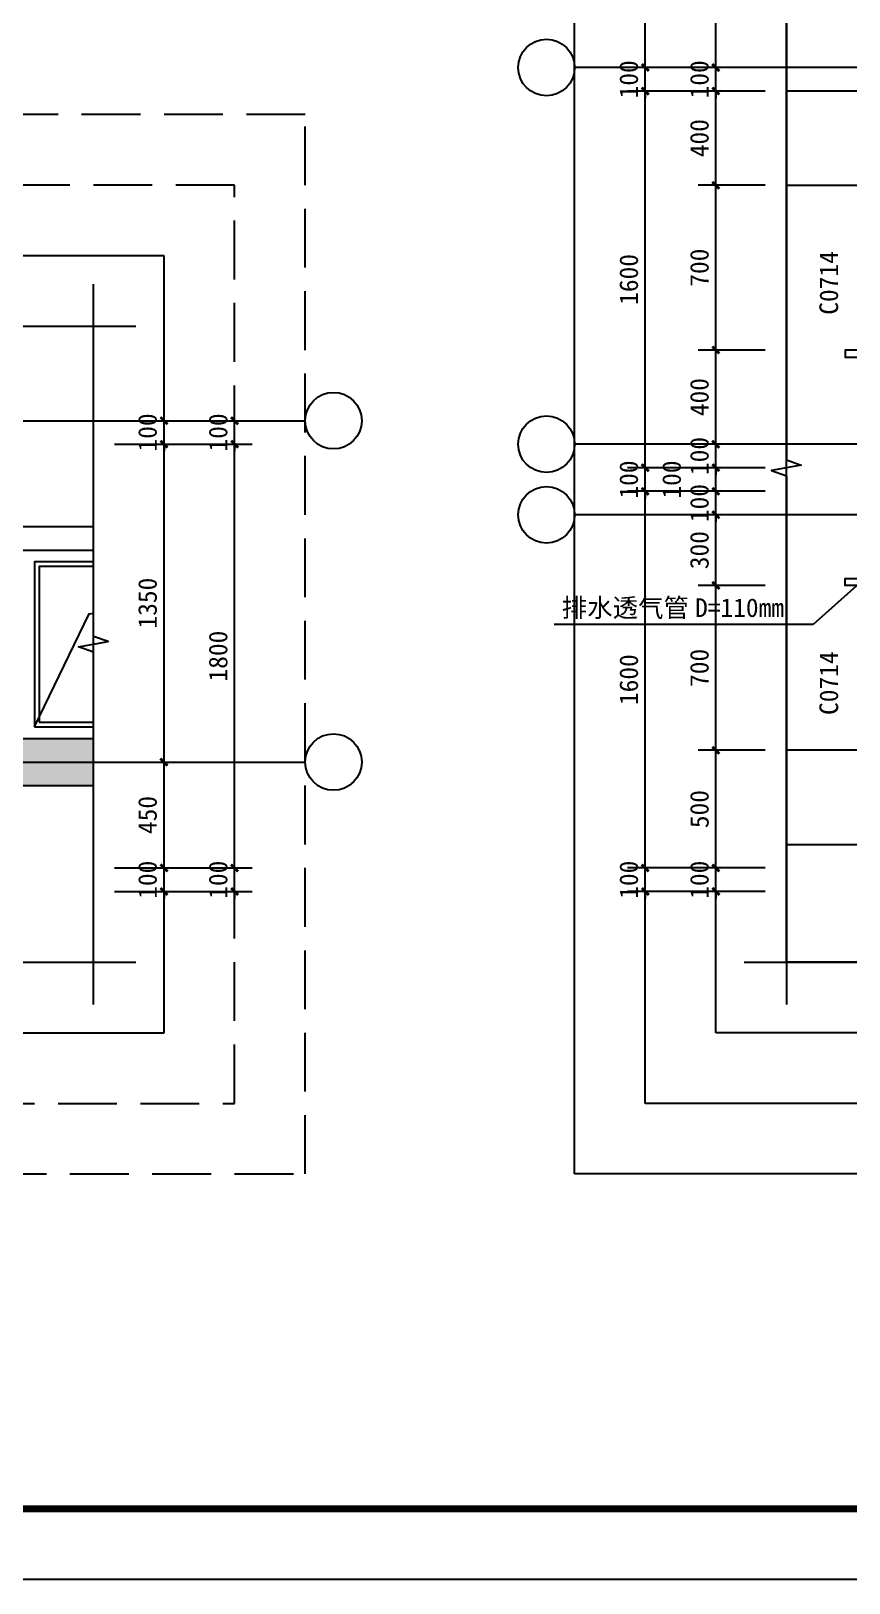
# Model space of a CAD drawing. Header units: millimetres. Extents: x -15 to 66915, y -15 to 18798.
# Drawn here: x 36720 to 40196, y -15 to 6577 of the extents above; entities that cross this region are included whole.
import ezdxf
from ezdxf.enums import TextEntityAlignment as Align
from ezdxf.xclip import XClip

# ---------------------------------------------------------------- set-up
doc = ezdxf.new("R2010")
doc.units = ezdxf.units.MM
doc.header["$LTSCALE"] = 1000
doc.header["$XCLIPFRAME"] = 2
for name, pattern in [('1#2#楼$0$DOTE', [2.42, 2, -0.2, 0.02, -0.2]), ('3#-轴线$0$DOTE', [2.42, 2, -0.2, 0.02, -0.2]), ('DASH', [0.35, 0.25, -0.1])]:
    doc.linetypes.add(name, pattern=pattern)
doc.layers.get('Defpoints').update_dxf_attribs({"color": 4, "linetype": 'DASH'})
for name, color, linetype in [('1#2#楼$0$A-ANNO-AXIS', 3, 'Continuous'), ('1#2#楼$0$A-ANNO-DIMS', 3, 'Continuous'), ('1#2#楼$0$A-ANNO-DOTE', 10, '1#2#楼$0$DOTE'), ('1#2#楼$0$A-ANNO-SYMB', 3, 'Continuous'), ('160-核心筒-标准层$0$A-COLU-CONC-HATC', 204, 'Continuous'), ('160-核心筒-标准层$0$A-FLOR-UNDR', 177, 'Continuous'), ('160-核心筒-标准层$0$A-WALL-BLOK', 131, 'Continuous'), ('160-核心筒-标准层$0$A-WALL-CONC', 9, 'Continuous'), ('3#-轴线$0$A-ANNO-DOTE', 10, '3#-轴线$0$DOTE'), ('3#~5#楼$0$A-ANNO-AXIS', 3, 'Continuous'), ('3#~5#楼$0$A-ANNO-DIMS', 3, 'Continuous'), ('3#~5#楼$0$A-ANNO-IDEN', 3, 'Continuous'), ('3#~5#楼$0$A-ANNO-SYMB', 3, 'Continuous'), ('3#~5#楼$0$A-ANNO-TEXT', 3, 'Continuous'), ('3#楼J层线脚$0$A-00-HX-113-wall-01Y$0$HRAL', 31, 'Continuous'), ('A1+无手签$0$A-ANNO-TTLB', 7, 'Continuous'), ('AXIS_TEXT', 7, 'Continuous')]:
    doc.layers.add(name, color=color, linetype=linetype)
doc.layers.add('3#楼J层线脚$0$A-00-15-1#-PM-2F$0$00-装饰-看', color=46, linetype='Continuous', lineweight=5)
doc.styles.add('1#2#楼$0$_TCH_DIM_T3', font='')
doc.styles.add('3#~5#楼$0$_TCH_DIM', font='')
doc.styles.add('3#~5#楼$0$_TCH_DIM_T3', font='')
doc.styles.add('3#~5#楼$0$Standard', font='')
doc.styles.add('COMPLEX', font='COMPLEX')
doc.styles.get('1#2#楼$0$_TCH_DIM_T3').set_extended_font_data('SimSun')
doc.styles.get('3#~5#楼$0$_TCH_DIM').set_extended_font_data('SimSun')
doc.styles.get('3#~5#楼$0$_TCH_DIM_T3').set_extended_font_data('SimSun')
doc.styles.get('3#~5#楼$0$Standard').set_extended_font_data('SimSun')
doc.dimstyles.new('1#2#楼$0$_TCH_ARCH&&30', dxfattribs={"dimtxt": 79.303797, "dimasz": 30, "dimexe": 75, "dimexo": 90, "dimgap": 30, "dimtad": 1, "dimdec": 0, "dimzin": 0, "dimdsep": 46, "dimtxsty": '1#2#楼$0$_TCH_DIM_T3', "dimblk": '1#2#楼$0$_ArchTick', "dimcen": 0.09, "dimclrt": 7, "dimazin": 2, "dimtfac": 1, "dimtdec": 0, "dimtix": 1, "dimtmove": 2, "dimatfit": 3, "dimfxl": 100, "dimtolj": 1, "dimtzin": 0, "dimarcsym": 0})
doc.dimstyles.new('3#~5#楼$0$_TCH_ARCH&&30', dxfattribs={"dimtxt": 79.303797, "dimasz": 30, "dimexe": 75, "dimexo": 90, "dimgap": 30, "dimtad": 1, "dimdec": 0, "dimzin": 0, "dimdsep": 46, "dimtxsty": '3#~5#楼$0$_TCH_DIM_T3', "dimblk": '3#~5#楼$0$_ArchTick', "dimcen": 0.09, "dimclrt": 7, "dimazin": 2, "dimtfac": 1, "dimtdec": 0, "dimtix": 1, "dimtmove": 2, "dimatfit": 3, "dimfxl": 100, "dimtolj": 1, "dimtzin": 0, "dimarcsym": 0})

# ---------------------------------------------------------------- blocks, each defined once
blk = doc.blocks.new('160-核心筒-标准层')
at = {"layer": '160-核心筒-标准层$0$A-COLU-CONC-HATC'}
blk.add_hatch(color=256, dxfattribs=at).paths.add_polyline_path([(-3666.7, 0), (-3600, -100), (-1800, -100), (-1800, 100), (-3600, 100)])
at = {"layer": '160-核心筒-标准层$0$A-FLOR-UNDR'}
for points in [[(-3550, 150), (-1850, 150), (-1850, 850), (-3550, 850)], [(-3530, 170), (-1870, 170), (-1870, 830), (-3530, 830)]]:
    blk.add_lwpolyline(points, close=True, dxfattribs=at)
blk.add_lwpolyline([(-3550, 150), (-3318.5, 629.2), (-1850, 850)], dxfattribs=at)
at = {"layer": '160-核心筒-标准层$0$A-WALL-BLOK'}
for p, q in [((-3600, 1000), (-1800, 1000)), ((-3600, 900), (-1800, 900))]:
    blk.add_line(p, q, dxfattribs=at)
at = {"layer": '160-核心筒-标准层$0$A-WALL-CONC'}
for p, q in [((-3600, 100), (-1800, 100)), ((-3600, -100), (-1800, -100))]:
    blk.add_line(p, q, dxfattribs=at)
blk = doc.blocks.new('1#2#楼$0$GTFBGF')
blk.add_blockref('160-核心筒-标准层', (7400, -7700))
blk = doc.blocks.new('_AXISO')
blk.add_circle((0, 0), 0.5)
at = {"layer": 'AXIS_TEXT', "style": 'COMPLEX', "width": 1.041667}
blk.add_attdef('A', text='', height=0.56, dxfattribs=at).set_placement((-0.25, -0.28), (0.25, -0.28), align=Align.FIT)
blk = doc.blocks.new('1#2#楼$0$_ArchTick')
at = {"color": 0, "linetype": 'ByBlock', "const_width": 0.4}
blk.add_lwpolyline([(-0.5, -0.5), (0.5, 0.5)], dxfattribs=at)
blk = doc.blocks.new('*D702')
at = {"layer": '1#2#楼$0$A-ANNO-DIMS', "color": 0, "lineweight": -2, "transparency": 16777216}
for p, q in [((37585.5, 4922.2), (37585.5, 4952.2)), ((37075.5, 4922.2), (37660.5, 4922.2)), ((37585.5, 4822.2), (37585.5, 4922.2)), ((37075.5, 4822.2), (37660.5, 4822.2)), ((37585.5, 4822.2), (37585.5, 4792.2))]:
    blk.add_line(p, q, dxfattribs=at)
at = {"layer": 'Defpoints', "color": 0, "transparency": 16777216}
for p in [(36985.5, 4922.2), (37585.5, 4922.2), (36985.5, 4822.2)]:
    blk.add_point(p, dxfattribs=at)
at = {"layer": '1#2#楼$0$A-ANNO-DIMS', "color": 0, "lineweight": -2, "transparency": 16777216, "xscale": 30, "yscale": 30, "zscale": 30}
for p, rotation in [((37585.5, 4922.2), 270), ((37585.5, 4822.2), 90)]:
    blk.add_blockref('1#2#楼$0$_ArchTick', p, dxfattribs=dict(at, rotation=rotation))
at = {"layer": '1#2#楼$0$A-ANNO-DIMS', "color": 7, "transparency": 16777216, "insert": (37515.8, 4872.2), "char_height": 79.3, "attachment_point": 5, "rotation": 90, "style": '1#2#楼$0$_TCH_DIM_T3'}
blk.add_mtext('\\A1;100', dxfattribs=at)
blk = doc.blocks.new('*D703')
at = {"layer": '1#2#楼$0$A-ANNO-DIMS', "color": 0, "lineweight": -2, "transparency": 16777216}
for p, q in [((37075.5, 4822.2), (37660.5, 4822.2)), ((37585.5, 3022.2), (37585.5, 4822.2)), ((37075.5, 3022.2), (37660.5, 3022.2))]:
    blk.add_line(p, q, dxfattribs=at)
at = {"layer": 'Defpoints', "color": 0, "transparency": 16777216}
for p in [(36985.5, 4822.2), (37585.5, 4822.2), (36985.5, 3022.2)]:
    blk.add_point(p, dxfattribs=at)
at = {"layer": '1#2#楼$0$A-ANNO-DIMS', "color": 0, "lineweight": -2, "transparency": 16777216, "xscale": 30, "yscale": 30, "zscale": 30}
for p, rotation in [((37585.5, 4822.2), 90), ((37585.5, 3022.2), 270)]:
    blk.add_blockref('1#2#楼$0$_ArchTick', p, dxfattribs=dict(at, rotation=rotation))
at = {"layer": '1#2#楼$0$A-ANNO-DIMS', "color": 7, "transparency": 16777216, "insert": (37515.8, 3922.2), "char_height": 79.3, "attachment_point": 5, "rotation": 90, "style": '1#2#楼$0$_TCH_DIM_T3'}
blk.add_mtext('\\A1;1800', dxfattribs=at)
blk = doc.blocks.new('*D704')
at = {"layer": '1#2#楼$0$A-ANNO-DIMS', "color": 0, "lineweight": -2, "transparency": 16777216}
for p, q in [((37585.5, 3022.2), (37585.5, 3052.2)), ((37075.5, 3022.2), (37660.5, 3022.2)), ((37585.5, 2922.2), (37585.5, 3022.2)), ((37075.5, 2922.2), (37660.5, 2922.2)), ((37585.5, 2922.2), (37585.5, 2892.2))]:
    blk.add_line(p, q, dxfattribs=at)
at = {"layer": 'Defpoints', "color": 0, "transparency": 16777216}
for p in [(36985.5, 3022.2), (37585.5, 3022.2), (36985.5, 2922.2)]:
    blk.add_point(p, dxfattribs=at)
at = {"layer": '1#2#楼$0$A-ANNO-DIMS', "color": 0, "lineweight": -2, "transparency": 16777216, "xscale": 30, "yscale": 30, "zscale": 30}
for p, rotation in [((37585.5, 3022.2), 270), ((37585.5, 2922.2), 90)]:
    blk.add_blockref('1#2#楼$0$_ArchTick', p, dxfattribs=dict(at, rotation=rotation))
at = {"layer": '1#2#楼$0$A-ANNO-DIMS', "color": 7, "transparency": 16777216, "insert": (37515.8, 2972.2), "char_height": 79.3, "attachment_point": 5, "rotation": 90, "style": '1#2#楼$0$_TCH_DIM_T3'}
blk.add_mtext('\\A1;100', dxfattribs=at)
blk = doc.blocks.new('*D705')
at = {"layer": '1#2#楼$0$A-ANNO-DIMS', "color": 0, "lineweight": -2, "transparency": 16777216}
for p, q in [((37285.5, 3022.2), (37285.5, 3052.2)), ((37075.5, 3022.2), (37360.5, 3022.2)), ((37285.5, 2922.2), (37285.5, 3022.2)), ((37075.5, 2922.2), (37360.5, 2922.2)), ((37285.5, 2922.2), (37285.5, 2892.2))]:
    blk.add_line(p, q, dxfattribs=at)
at = {"layer": 'Defpoints', "color": 0, "transparency": 16777216}
for p in [(36985.5, 3022.2), (37285.5, 3022.2), (36985.5, 2922.2)]:
    blk.add_point(p, dxfattribs=at)
at = {"layer": '1#2#楼$0$A-ANNO-DIMS', "color": 0, "lineweight": -2, "transparency": 16777216, "xscale": 30, "yscale": 30, "zscale": 30}
for p, rotation in [((37285.5, 3022.2), 270), ((37285.5, 2922.2), 90)]:
    blk.add_blockref('1#2#楼$0$_ArchTick', p, dxfattribs=dict(at, rotation=rotation))
at = {"layer": '1#2#楼$0$A-ANNO-DIMS', "color": 7, "transparency": 16777216, "insert": (37215.8, 2972.2), "char_height": 79.3, "attachment_point": 5, "rotation": 90, "style": '1#2#楼$0$_TCH_DIM_T3'}
blk.add_mtext('\\A1;100', dxfattribs=at)
blk = doc.blocks.new('*D706')
at = {"layer": '1#2#楼$0$A-ANNO-DIMS', "color": 0, "lineweight": -2, "transparency": 16777216}
for p, q in [((37075.5, 3472.2), (37360.5, 3472.2)), ((37285.5, 3022.2), (37285.5, 3472.2)), ((37075.5, 3022.2), (37360.5, 3022.2))]:
    blk.add_line(p, q, dxfattribs=at)
at = {"layer": 'Defpoints', "color": 0, "transparency": 16777216}
for p in [(36985.5, 3472.2), (37285.5, 3472.2), (36985.5, 3022.2)]:
    blk.add_point(p, dxfattribs=at)
at = {"layer": '1#2#楼$0$A-ANNO-DIMS', "color": 0, "lineweight": -2, "transparency": 16777216, "xscale": 30, "yscale": 30, "zscale": 30}
for p, rotation in [((37285.5, 3472.2), 90), ((37285.5, 3022.2), 270)]:
    blk.add_blockref('1#2#楼$0$_ArchTick', p, dxfattribs=dict(at, rotation=rotation))
at = {"layer": '1#2#楼$0$A-ANNO-DIMS', "color": 7, "transparency": 16777216, "insert": (37215.8, 3247.2), "char_height": 79.3, "attachment_point": 5, "rotation": 90, "style": '1#2#楼$0$_TCH_DIM_T3'}
blk.add_mtext('\\A1;450', dxfattribs=at)
blk = doc.blocks.new('*D707')
at = {"layer": '1#2#楼$0$A-ANNO-DIMS', "color": 0, "lineweight": -2, "transparency": 16777216}
for p, q in [((37075.5, 4822.2), (37360.5, 4822.2)), ((37285.5, 3472.2), (37285.5, 4822.2)), ((37075.5, 3472.2), (37360.5, 3472.2))]:
    blk.add_line(p, q, dxfattribs=at)
at = {"layer": 'Defpoints', "color": 0, "transparency": 16777216}
for p in [(36985.5, 4822.2), (37285.5, 4822.2), (36985.5, 3472.2)]:
    blk.add_point(p, dxfattribs=at)
at = {"layer": '1#2#楼$0$A-ANNO-DIMS', "color": 0, "lineweight": -2, "transparency": 16777216, "xscale": 30, "yscale": 30, "zscale": 30}
for p, rotation in [((37285.5, 4822.2), 90), ((37285.5, 3472.2), 270)]:
    blk.add_blockref('1#2#楼$0$_ArchTick', p, dxfattribs=dict(at, rotation=rotation))
at = {"layer": '1#2#楼$0$A-ANNO-DIMS', "color": 7, "transparency": 16777216, "insert": (37215.8, 4147.2), "char_height": 79.3, "attachment_point": 5, "rotation": 90, "style": '1#2#楼$0$_TCH_DIM_T3'}
blk.add_mtext('\\A1;1350', dxfattribs=at)
blk = doc.blocks.new('*D708')
at = {"layer": '1#2#楼$0$A-ANNO-DIMS', "color": 0, "lineweight": -2, "transparency": 16777216}
for p, q in [((37285.5, 4922.2), (37285.5, 4952.2)), ((37075.5, 4922.2), (37360.5, 4922.2)), ((37285.5, 4822.2), (37285.5, 4922.2)), ((37075.5, 4822.2), (37360.5, 4822.2)), ((37285.5, 4822.2), (37285.5, 4792.2))]:
    blk.add_line(p, q, dxfattribs=at)
at = {"layer": 'Defpoints', "color": 0, "transparency": 16777216}
for p in [(36985.5, 4922.2), (37285.5, 4922.2), (36985.5, 4822.2)]:
    blk.add_point(p, dxfattribs=at)
at = {"layer": '1#2#楼$0$A-ANNO-DIMS', "color": 0, "lineweight": -2, "transparency": 16777216, "xscale": 30, "yscale": 30, "zscale": 30}
for p, rotation in [((37285.5, 4922.2), 270), ((37285.5, 4822.2), 90)]:
    blk.add_blockref('1#2#楼$0$_ArchTick', p, dxfattribs=dict(at, rotation=rotation))
at = {"layer": '1#2#楼$0$A-ANNO-DIMS', "color": 7, "transparency": 16777216, "insert": (37215.8, 4872.2), "char_height": 79.3, "attachment_point": 5, "rotation": 90, "style": '1#2#楼$0$_TCH_DIM_T3'}
blk.add_mtext('\\A1;100', dxfattribs=at)
blk = doc.blocks.new('3#-轴线')
at = {"layer": '3#-轴线$0$A-ANNO-DOTE'}
for points in [[(-3000, 0), (45757.3, 0)], [(-3000, -3200), (45757.3, -3200)], [(-3000, -4800), (45757.3, -4800)], [(-3000, -5100), (45757.3, -5100)], [(-3000, -7100), (45757.3, -7100)]]:
    blk.add_lwpolyline(points, dxfattribs=at)
blk = doc.blocks.new('3#楼J层线脚')
at = {"layer": '3#楼J层线脚$0$A-00-15-1#-PM-2F$0$00-装饰-看', "linetype": 'ByBlock'}
for points in [[(-4749.8, 7549.7), (-10750.9, 7549.7, 0.414212), (-11050.9, 7249.7), (-11050.9, 3799.9)], [(-11049.7, 599.9), (-11049.7, -4600.2, 0.414214), (-10799.7, -4850.2), (-7786.4, -4850.2, -0.353997), (-7199.5, -5325.2, 0.353997), (-6612.7, -5800.2), (0.1, -5800.2)]]:
    blk.add_lwpolyline(points, format="xyb", dxfattribs=at)
at = {"layer": '3#楼J层线脚$0$A-00-HX-113-wall-01Y$0$HRAL'}
for points in [[(-10650.1, 3799.9), (-11050.1, 3799.9), (-11050.1, 3719.9), (-10950.1, 3719.9), (-10950.1, 3479.9), (-11050.1, 3479.9), (-11050.1, 3399.9), (-10650.1, 3399.9)], [(-10650, 2700), (-10700, 2700), (-10700, 2670), (-10650, 2670)], [(-10650, 1700), (-10700, 1700), (-10700, 1730), (-10650, 1730)], [(-10650.1, 999.9), (-11050.1, 999.9), (-11050.1, 919.9), (-10950.1, 919.9), (-10950.1, 679.9), (-11050.1, 679.9), (-11050.1, 599.9), (-10650.1, 599.9)]]:
    blk.add_lwpolyline(points, dxfattribs=at)
blk = doc.blocks.new('3#~5#楼$0$bghtrb')
blk.add_blockref('3#-轴线', (-21700, 0))
at = {"xscale": -1}
blk.add_blockref('3#楼J层线脚', (9650, -7100), dxfattribs=at)
blk = doc.blocks.new('3#~5#楼$0$_ArchTick')
at = {"color": 0, "linetype": 'ByBlock', "const_width": 0.4}
blk.add_lwpolyline([(-0.5, -0.5), (0.5, 0.5)], dxfattribs=at)
blk = doc.blocks.new('*D1024')
at = {"layer": '3#~5#楼$0$A-ANNO-DIMS', "color": 0, "lineweight": -2, "transparency": 16777216}
for p, q in [((39630.3, 3022.2), (39630.3, 3052.2)), ((39840.3, 3022.2), (39555.3, 3022.2)), ((39630.3, 2922.2), (39630.3, 3022.2)), ((39840.3, 2922.2), (39555.3, 2922.2)), ((39630.3, 2922.2), (39630.3, 2892.2))]:
    blk.add_line(p, q, dxfattribs=at)
at = {"layer": 'Defpoints', "color": 0, "transparency": 16777216}
for p in [(39630.3, 3022.2), (39930.3, 3022.2), (39930.3, 2922.2)]:
    blk.add_point(p, dxfattribs=at)
at = {"layer": '3#~5#楼$0$A-ANNO-DIMS', "color": 0, "lineweight": -2, "transparency": 16777216, "xscale": 30, "yscale": 30, "zscale": 30}
for p, rotation in [((39630.3, 3022.2), 270), ((39630.3, 2922.2), 90)]:
    blk.add_blockref('3#~5#楼$0$_ArchTick', p, dxfattribs=dict(at, rotation=rotation))
at = {"layer": '3#~5#楼$0$A-ANNO-DIMS', "color": 7, "transparency": 16777216, "insert": (39560.7, 2972.2), "char_height": 79.3, "attachment_point": 5, "rotation": 90, "style": '3#~5#楼$0$_TCH_DIM_T3'}
blk.add_mtext('\\A1;100', dxfattribs=at)
blk = doc.blocks.new('*D1025')
at = {"layer": '3#~5#楼$0$A-ANNO-DIMS', "color": 0, "lineweight": -2, "transparency": 16777216}
for p, q in [((39840.3, 3522.2), (39555.3, 3522.2)), ((39630.3, 3022.2), (39630.3, 3522.2)), ((39840.3, 3022.2), (39555.3, 3022.2))]:
    blk.add_line(p, q, dxfattribs=at)
at = {"layer": 'Defpoints', "color": 0, "transparency": 16777216}
for p in [(39630.3, 3522.2), (39930.3, 3522.2), (39930.3, 3022.2)]:
    blk.add_point(p, dxfattribs=at)
at = {"layer": '3#~5#楼$0$A-ANNO-DIMS', "color": 0, "lineweight": -2, "transparency": 16777216, "xscale": 30, "yscale": 30, "zscale": 30}
for p, rotation in [((39630.3, 3522.2), 90), ((39630.3, 3022.2), 270)]:
    blk.add_blockref('3#~5#楼$0$_ArchTick', p, dxfattribs=dict(at, rotation=rotation))
at = {"layer": '3#~5#楼$0$A-ANNO-DIMS', "color": 7, "transparency": 16777216, "insert": (39560.7, 3272.2), "char_height": 79.3, "attachment_point": 5, "rotation": 90, "style": '3#~5#楼$0$_TCH_DIM_T3'}
blk.add_mtext('\\A1;500', dxfattribs=at)
blk = doc.blocks.new('*D1026')
at = {"layer": '3#~5#楼$0$A-ANNO-DIMS', "color": 0, "lineweight": -2, "transparency": 16777216}
for p, q in [((39840.3, 4222.2), (39555.3, 4222.2)), ((39630.3, 3522.2), (39630.3, 4222.2)), ((39840.3, 3522.2), (39555.3, 3522.2))]:
    blk.add_line(p, q, dxfattribs=at)
at = {"layer": 'Defpoints', "color": 0, "transparency": 16777216}
for p in [(39630.3, 4222.2), (39930.3, 4222.2), (39930.3, 3522.2)]:
    blk.add_point(p, dxfattribs=at)
at = {"layer": '3#~5#楼$0$A-ANNO-DIMS', "color": 0, "lineweight": -2, "transparency": 16777216, "xscale": 30, "yscale": 30, "zscale": 30}
for p, rotation in [((39630.3, 4222.2), 90), ((39630.3, 3522.2), 270)]:
    blk.add_blockref('3#~5#楼$0$_ArchTick', p, dxfattribs=dict(at, rotation=rotation))
at = {"layer": '3#~5#楼$0$A-ANNO-DIMS', "color": 7, "transparency": 16777216, "insert": (39560.7, 3872.2), "char_height": 79.3, "attachment_point": 5, "rotation": 90, "style": '3#~5#楼$0$_TCH_DIM_T3'}
blk.add_mtext('\\A1;700', dxfattribs=at)
blk = doc.blocks.new('*D1027')
at = {"layer": '3#~5#楼$0$A-ANNO-DIMS', "color": 0, "lineweight": -2, "transparency": 16777216}
for p, q in [((39840.3, 4522.2), (39555.3, 4522.2)), ((39630.3, 4222.2), (39630.3, 4522.2)), ((39840.3, 4222.2), (39555.3, 4222.2))]:
    blk.add_line(p, q, dxfattribs=at)
at = {"layer": 'Defpoints', "color": 0, "transparency": 16777216}
for p in [(39630.3, 4522.2), (39930.3, 4522.2), (39930.3, 4222.2)]:
    blk.add_point(p, dxfattribs=at)
at = {"layer": '3#~5#楼$0$A-ANNO-DIMS', "color": 0, "lineweight": -2, "transparency": 16777216, "xscale": 30, "yscale": 30, "zscale": 30}
for p, rotation in [((39630.3, 4522.2), 90), ((39630.3, 4222.2), 270)]:
    blk.add_blockref('3#~5#楼$0$_ArchTick', p, dxfattribs=dict(at, rotation=rotation))
at = {"layer": '3#~5#楼$0$A-ANNO-DIMS', "color": 7, "transparency": 16777216, "insert": (39560.7, 4372.2), "char_height": 79.3, "attachment_point": 5, "rotation": 90, "style": '3#~5#楼$0$_TCH_DIM_T3'}
blk.add_mtext('\\A1;300', dxfattribs=at)
blk = doc.blocks.new('*D1028')
at = {"layer": '3#~5#楼$0$A-ANNO-DIMS', "color": 0, "lineweight": -2, "transparency": 16777216}
for p, q in [((39840.3, 4622.2), (39555.3, 4622.2)), ((39630.3, 4622.2), (39630.3, 4652.2)), ((39630.3, 4522.2), (39630.3, 4622.2)), ((39840.3, 4522.2), (39555.3, 4522.2)), ((39630.3, 4522.2), (39630.3, 4492.2))]:
    blk.add_line(p, q, dxfattribs=at)
at = {"layer": 'Defpoints', "color": 0, "transparency": 16777216}
for p in [(39630.3, 4622.2), (39930.3, 4622.2), (39930.3, 4522.2)]:
    blk.add_point(p, dxfattribs=at)
at = {"layer": '3#~5#楼$0$A-ANNO-DIMS', "color": 0, "lineweight": -2, "transparency": 16777216, "xscale": 30, "yscale": 30, "zscale": 30}
for p, rotation in [((39630.3, 4622.2), 270), ((39630.3, 4522.2), 90)]:
    blk.add_blockref('3#~5#楼$0$_ArchTick', p, dxfattribs=dict(at, rotation=rotation))
at = {"layer": '3#~5#楼$0$A-ANNO-DIMS', "color": 7, "transparency": 16777216, "insert": (39560.7, 4572.2), "char_height": 79.3, "attachment_point": 5, "rotation": 90, "style": '3#~5#楼$0$_TCH_DIM_T3'}
blk.add_mtext('\\A1;100', dxfattribs=at)
blk = doc.blocks.new('*D1029')
at = {"layer": '3#~5#楼$0$A-ANNO-DIMS', "color": 0, "lineweight": -2, "transparency": 16777216}
for p, q in [((39840.3, 4722.2), (39555.3, 4722.2)), ((39630.3, 4622.2), (39630.3, 4722.2)), ((39840.3, 4622.2), (39555.3, 4622.2))]:
    blk.add_line(p, q, dxfattribs=at)
at = {"layer": 'Defpoints', "color": 0, "transparency": 16777216}
for p in [(39630.3, 4722.2), (39930.3, 4722.2), (39930.3, 4622.2)]:
    blk.add_point(p, dxfattribs=at)
at = {"layer": '3#~5#楼$0$A-ANNO-DIMS', "color": 0, "lineweight": -2, "transparency": 16777216, "xscale": 30, "yscale": 30, "zscale": 30}
for p, rotation in [((39630.3, 4722.2), 90), ((39630.3, 4622.2), 270)]:
    blk.add_blockref('3#~5#楼$0$_ArchTick', p, dxfattribs=dict(at, rotation=rotation))
at = {"layer": '3#~5#楼$0$A-ANNO-DIMS', "color": 7, "transparency": 16777216, "insert": (39442.8, 4672.2), "char_height": 79.3, "attachment_point": 5, "rotation": 90, "style": '3#~5#楼$0$_TCH_DIM_T3'}
blk.add_mtext('\\A1;100', dxfattribs=at)
blk = doc.blocks.new('*D1030')
at = {"layer": '3#~5#楼$0$A-ANNO-DIMS', "color": 0, "lineweight": -2, "transparency": 16777216}
for p, q in [((39840.3, 4822.2), (39555.3, 4822.2)), ((39630.3, 4822.2), (39630.3, 4852.2)), ((39630.3, 4722.2), (39630.3, 4822.2)), ((39840.3, 4722.2), (39555.3, 4722.2)), ((39630.3, 4722.2), (39630.3, 4692.2))]:
    blk.add_line(p, q, dxfattribs=at)
at = {"layer": 'Defpoints', "color": 0, "transparency": 16777216}
for p in [(39630.3, 4822.2), (39930.3, 4822.2), (39930.3, 4722.2)]:
    blk.add_point(p, dxfattribs=at)
at = {"layer": '3#~5#楼$0$A-ANNO-DIMS', "color": 0, "lineweight": -2, "transparency": 16777216, "xscale": 30, "yscale": 30, "zscale": 30}
for p, rotation in [((39630.3, 4822.2), 270), ((39630.3, 4722.2), 90)]:
    blk.add_blockref('3#~5#楼$0$_ArchTick', p, dxfattribs=dict(at, rotation=rotation))
at = {"layer": '3#~5#楼$0$A-ANNO-DIMS', "color": 7, "transparency": 16777216, "insert": (39560.7, 4772.2), "char_height": 79.3, "attachment_point": 5, "rotation": 90, "style": '3#~5#楼$0$_TCH_DIM_T3'}
blk.add_mtext('\\A1;100', dxfattribs=at)
blk = doc.blocks.new('*D1031')
at = {"layer": '3#~5#楼$0$A-ANNO-DIMS', "color": 0, "lineweight": -2, "transparency": 16777216}
for p, q in [((39840.3, 5222.2), (39555.3, 5222.2)), ((39630.3, 4822.2), (39630.3, 5222.2)), ((39840.3, 4822.2), (39555.3, 4822.2))]:
    blk.add_line(p, q, dxfattribs=at)
at = {"layer": 'Defpoints', "color": 0, "transparency": 16777216}
for p in [(39630.3, 5222.2), (39930.3, 5222.2), (39930.3, 4822.2)]:
    blk.add_point(p, dxfattribs=at)
at = {"layer": '3#~5#楼$0$A-ANNO-DIMS', "color": 0, "lineweight": -2, "transparency": 16777216, "xscale": 30, "yscale": 30, "zscale": 30}
for p, rotation in [((39630.3, 5222.2), 90), ((39630.3, 4822.2), 270)]:
    blk.add_blockref('3#~5#楼$0$_ArchTick', p, dxfattribs=dict(at, rotation=rotation))
at = {"layer": '3#~5#楼$0$A-ANNO-DIMS', "color": 7, "transparency": 16777216, "insert": (39560.7, 5022.2), "char_height": 79.3, "attachment_point": 5, "rotation": 90, "style": '3#~5#楼$0$_TCH_DIM_T3'}
blk.add_mtext('\\A1;400', dxfattribs=at)
blk = doc.blocks.new('*D1032')
at = {"layer": '3#~5#楼$0$A-ANNO-DIMS', "color": 0, "lineweight": -2, "transparency": 16777216}
for p, q in [((39840.3, 5922.1), (39555.3, 5922.1)), ((39630.3, 5222.2), (39630.3, 5922.1)), ((39840.3, 5222.2), (39555.3, 5222.2))]:
    blk.add_line(p, q, dxfattribs=at)
at = {"layer": 'Defpoints', "color": 0, "transparency": 16777216}
for p in [(39630.3, 5922.1), (39930.3, 5922.1), (39930.3, 5222.2)]:
    blk.add_point(p, dxfattribs=at)
at = {"layer": '3#~5#楼$0$A-ANNO-DIMS', "color": 0, "lineweight": -2, "transparency": 16777216, "xscale": 30, "yscale": 30, "zscale": 30}
for p, rotation in [((39630.3, 5922.1), 90), ((39630.3, 5222.2), 270)]:
    blk.add_blockref('3#~5#楼$0$_ArchTick', p, dxfattribs=dict(at, rotation=rotation))
at = {"layer": '3#~5#楼$0$A-ANNO-DIMS', "color": 7, "transparency": 16777216, "insert": (39560.7, 5572.2), "char_height": 79.3, "attachment_point": 5, "rotation": 90, "style": '3#~5#楼$0$_TCH_DIM_T3'}
blk.add_mtext('\\A1;700', dxfattribs=at)
blk = doc.blocks.new('*D1033')
at = {"layer": '3#~5#楼$0$A-ANNO-DIMS', "color": 0, "lineweight": -2, "transparency": 16777216}
for p, q in [((39840.3, 6322.2), (39555.3, 6322.2)), ((39630.3, 5922.1), (39630.3, 6322.2)), ((39840.3, 5922.1), (39555.3, 5922.1))]:
    blk.add_line(p, q, dxfattribs=at)
at = {"layer": 'Defpoints', "color": 0, "transparency": 16777216}
for p in [(39630.3, 6322.2), (39930.3, 6322.2), (39930.3, 5922.1)]:
    blk.add_point(p, dxfattribs=at)
at = {"layer": '3#~5#楼$0$A-ANNO-DIMS', "color": 0, "lineweight": -2, "transparency": 16777216, "xscale": 30, "yscale": 30, "zscale": 30}
for p, rotation in [((39630.3, 6322.2), 90), ((39630.3, 5922.1), 270)]:
    blk.add_blockref('3#~5#楼$0$_ArchTick', p, dxfattribs=dict(at, rotation=rotation))
at = {"layer": '3#~5#楼$0$A-ANNO-DIMS', "color": 7, "transparency": 16777216, "insert": (39560.7, 6122.2), "char_height": 79.3, "attachment_point": 5, "rotation": 90, "style": '3#~5#楼$0$_TCH_DIM_T3'}
blk.add_mtext('\\A1;400', dxfattribs=at)
blk = doc.blocks.new('*D1034')
at = {"layer": '3#~5#楼$0$A-ANNO-DIMS', "color": 0, "lineweight": -2, "transparency": 16777216}
for p, q in [((39840.3, 6422.2), (39555.3, 6422.2)), ((39630.3, 6422.2), (39630.3, 6452.2)), ((39630.3, 6322.2), (39630.3, 6422.2)), ((39840.3, 6322.2), (39555.3, 6322.2)), ((39630.3, 6322.2), (39630.3, 6292.2))]:
    blk.add_line(p, q, dxfattribs=at)
at = {"layer": 'Defpoints', "color": 0, "transparency": 16777216}
for p in [(39630.3, 6422.2), (39930.3, 6422.2), (39930.3, 6322.2)]:
    blk.add_point(p, dxfattribs=at)
at = {"layer": '3#~5#楼$0$A-ANNO-DIMS', "color": 0, "lineweight": -2, "transparency": 16777216, "xscale": 30, "yscale": 30, "zscale": 30}
for p, rotation in [((39630.3, 6422.2), 270), ((39630.3, 6322.2), 90)]:
    blk.add_blockref('3#~5#楼$0$_ArchTick', p, dxfattribs=dict(at, rotation=rotation))
at = {"layer": '3#~5#楼$0$A-ANNO-DIMS', "color": 7, "transparency": 16777216, "insert": (39560.7, 6372.2), "char_height": 79.3, "attachment_point": 5, "rotation": 90, "style": '3#~5#楼$0$_TCH_DIM_T3'}
blk.add_mtext('\\A1;100', dxfattribs=at)
blk = doc.blocks.new('*D1035')
at = {"layer": '3#~5#楼$0$A-ANNO-DIMS', "color": 0, "lineweight": -2, "transparency": 16777216}
for p, q in [((39840.3, 6422.2), (39255.3, 6422.2)), ((39330.3, 6422.2), (39330.3, 6452.2)), ((39330.3, 6322.2), (39330.3, 6422.2)), ((39840.3, 6322.2), (39255.3, 6322.2)), ((39330.3, 6322.2), (39330.3, 6292.2))]:
    blk.add_line(p, q, dxfattribs=at)
at = {"layer": 'Defpoints', "color": 0, "transparency": 16777216}
for p in [(39330.3, 6422.2), (39930.3, 6422.2), (39930.3, 6322.2)]:
    blk.add_point(p, dxfattribs=at)
at = {"layer": '3#~5#楼$0$A-ANNO-DIMS', "color": 0, "lineweight": -2, "transparency": 16777216, "xscale": 30, "yscale": 30, "zscale": 30}
for p, rotation in [((39330.3, 6422.2), 270), ((39330.3, 6322.2), 90)]:
    blk.add_blockref('3#~5#楼$0$_ArchTick', p, dxfattribs=dict(at, rotation=rotation))
at = {"layer": '3#~5#楼$0$A-ANNO-DIMS', "color": 7, "transparency": 16777216, "insert": (39260.7, 6372.2), "char_height": 79.3, "attachment_point": 5, "rotation": 90, "style": '3#~5#楼$0$_TCH_DIM_T3'}
blk.add_mtext('\\A1;100', dxfattribs=at)
blk = doc.blocks.new('*D1036')
at = {"layer": '3#~5#楼$0$A-ANNO-DIMS', "color": 0, "lineweight": -2, "transparency": 16777216}
for p, q in [((39840.3, 6322.2), (39255.3, 6322.2)), ((39330.3, 4722.2), (39330.3, 6322.2)), ((39840.3, 4722.2), (39255.3, 4722.2))]:
    blk.add_line(p, q, dxfattribs=at)
at = {"layer": 'Defpoints', "color": 0, "transparency": 16777216}
for p in [(39330.3, 6322.2), (39930.3, 6322.2), (39930.3, 4722.2)]:
    blk.add_point(p, dxfattribs=at)
at = {"layer": '3#~5#楼$0$A-ANNO-DIMS', "color": 0, "lineweight": -2, "transparency": 16777216, "xscale": 30, "yscale": 30, "zscale": 30}
for p, rotation in [((39330.3, 6322.2), 90), ((39330.3, 4722.2), 270)]:
    blk.add_blockref('3#~5#楼$0$_ArchTick', p, dxfattribs=dict(at, rotation=rotation))
at = {"layer": '3#~5#楼$0$A-ANNO-DIMS', "color": 7, "transparency": 16777216, "insert": (39260.7, 5522.2), "char_height": 79.3, "attachment_point": 5, "rotation": 90, "style": '3#~5#楼$0$_TCH_DIM_T3'}
blk.add_mtext('\\A1;1600', dxfattribs=at)
blk = doc.blocks.new('*D1037')
at = {"layer": '3#~5#楼$0$A-ANNO-DIMS', "color": 0, "lineweight": -2, "transparency": 16777216}
for p, q in [((39330.3, 4722.2), (39330.3, 4752.2)), ((39840.3, 4722.2), (39255.3, 4722.2)), ((39330.3, 4622.2), (39330.3, 4722.2)), ((39840.3, 4622.2), (39255.3, 4622.2)), ((39330.3, 4622.2), (39330.3, 4592.2))]:
    blk.add_line(p, q, dxfattribs=at)
at = {"layer": 'Defpoints', "color": 0, "transparency": 16777216}
for p in [(39330.3, 4722.2), (39930.3, 4722.2), (39930.3, 4622.2)]:
    blk.add_point(p, dxfattribs=at)
at = {"layer": '3#~5#楼$0$A-ANNO-DIMS', "color": 0, "lineweight": -2, "transparency": 16777216, "xscale": 30, "yscale": 30, "zscale": 30}
for p, rotation in [((39330.3, 4722.2), 270), ((39330.3, 4622.2), 90)]:
    blk.add_blockref('3#~5#楼$0$_ArchTick', p, dxfattribs=dict(at, rotation=rotation))
at = {"layer": '3#~5#楼$0$A-ANNO-DIMS', "color": 7, "transparency": 16777216, "insert": (39260.7, 4672.2), "char_height": 79.3, "attachment_point": 5, "rotation": 90, "style": '3#~5#楼$0$_TCH_DIM_T3'}
blk.add_mtext('\\A1;100', dxfattribs=at)
blk = doc.blocks.new('*D1038')
at = {"layer": '3#~5#楼$0$A-ANNO-DIMS', "color": 0, "lineweight": -2, "transparency": 16777216}
for p, q in [((39840.3, 4622.2), (39255.3, 4622.2)), ((39330.3, 3022.2), (39330.3, 4622.2)), ((39840.3, 3022.2), (39255.3, 3022.2))]:
    blk.add_line(p, q, dxfattribs=at)
at = {"layer": 'Defpoints', "color": 0, "transparency": 16777216}
for p in [(39330.3, 4622.2), (39930.3, 4622.2), (39930.3, 3022.2)]:
    blk.add_point(p, dxfattribs=at)
at = {"layer": '3#~5#楼$0$A-ANNO-DIMS', "color": 0, "lineweight": -2, "transparency": 16777216, "xscale": 30, "yscale": 30, "zscale": 30}
for p, rotation in [((39330.3, 4622.2), 90), ((39330.3, 3022.2), 270)]:
    blk.add_blockref('3#~5#楼$0$_ArchTick', p, dxfattribs=dict(at, rotation=rotation))
at = {"layer": '3#~5#楼$0$A-ANNO-DIMS', "color": 7, "transparency": 16777216, "insert": (39260.7, 3822.2), "char_height": 79.3, "attachment_point": 5, "rotation": 90, "style": '3#~5#楼$0$_TCH_DIM_T3'}
blk.add_mtext('\\A1;1600', dxfattribs=at)
blk = doc.blocks.new('*D1039')
at = {"layer": '3#~5#楼$0$A-ANNO-DIMS', "color": 0, "lineweight": -2, "transparency": 16777216}
for p, q in [((39330.3, 3022.2), (39330.3, 3052.2)), ((39840.3, 3022.2), (39255.3, 3022.2)), ((39330.3, 2922.2), (39330.3, 3022.2)), ((39840.3, 2922.2), (39255.3, 2922.2)), ((39330.3, 2922.2), (39330.3, 2892.2))]:
    blk.add_line(p, q, dxfattribs=at)
at = {"layer": 'Defpoints', "color": 0, "transparency": 16777216}
for p in [(39330.3, 3022.2), (39930.3, 3022.2), (39930.3, 2922.2)]:
    blk.add_point(p, dxfattribs=at)
at = {"layer": '3#~5#楼$0$A-ANNO-DIMS', "color": 0, "lineweight": -2, "transparency": 16777216, "xscale": 30, "yscale": 30, "zscale": 30}
for p, rotation in [((39330.3, 3022.2), 270), ((39330.3, 2922.2), 90)]:
    blk.add_blockref('3#~5#楼$0$_ArchTick', p, dxfattribs=dict(at, rotation=rotation))
at = {"layer": '3#~5#楼$0$A-ANNO-DIMS', "color": 7, "transparency": 16777216, "insert": (39260.7, 2972.2), "char_height": 79.3, "attachment_point": 5, "rotation": 90, "style": '3#~5#楼$0$_TCH_DIM_T3'}
blk.add_mtext('\\A1;100', dxfattribs=at)
blk = doc.blocks.new('厨卫大样-无障碍')
at = {"layer": 'Defpoints'}
for points in [[(31230, 17820), (66900, 17820), (66900, 0), (31230, 0)], [(31980, 300), (64650, 300), (64650, 17520), (31980, 17520)]]:
    blk.add_lwpolyline(points, close=True, dxfattribs=at)
blk = doc.blocks.new('1#2#楼')
at = {"layer": '1#2#楼$0$A-ANNO-AXIS'}
for p, q in [((36985.5, 4922.2), (37885.5, 4922.2)), ((36985.5, 3472.2), (37885.5, 3472.2))]:
    blk.add_line(p, q, dxfattribs=at)
at = {"layer": '1#2#楼$0$A-ANNO-DOTE'}
for points in [[(33935.5, 4922.2), (36985.5, 4922.2)], [(33935.5, 3472.2), (36985.5, 3472.2)]]:
    blk.add_lwpolyline(points, dxfattribs=at)
at = {"layer": '1#2#楼$0$A-ANNO-SYMB'}
for points in [[(36985.5, 2442.2), (36985.5, 3938.5), (36922.5, 3961.4), (37048.5, 3983.6), (36985.5, 4006), (36985.5, 5502.2)], [(37165.5, 5322.2), (35494.2, 5322.2), (35471.3, 5259.2), (35449.1, 5385.2), (35426.7, 5322.2), (33755.5, 5322.2)], [(33755.5, 2622.2), (35426.7, 2622.2), (35449.6, 2685.2), (35471.9, 2559.2), (35494.2, 2622.2), (37165.5, 2622.2)]]:
    blk.add_lwpolyline(points, dxfattribs=at)
at = {"layer": 'Defpoints'}
for points in [[(31230, 17820), (66900, 17820), (66900, 0), (31230, 0)], [(31980, 300), (64650, 300), (64650, 17520), (31980, 17520)], [(33035.5, 1722.2), (37885.5, 1722.2), (37885.5, 6222.2), (33035.5, 6222.2)], [(33335.5, 2022.2), (37585.5, 2022.2), (37585.5, 5922.2), (33335.5, 5922.2)]]:
    blk.add_lwpolyline(points, close=True, dxfattribs=at)
at = {"layer": 'Defpoints', "ltscale": 800}
for points in [[(33635.5, 2322.2), (37285.5, 2322.2), (37285.5, 5622.2), (33635.5, 5622.2)], [(33935.5, 2622.2), (36985.5, 2622.2), (36985.5, 5322.2), (33935.5, 5322.2)]]:
    blk.add_lwpolyline(points, close=True, dxfattribs=at)
ref = blk.add_blockref('1#2#楼$0$GTFBGF', (32885.5, 11172.2))
XClip(ref).set_block_clipping_path([(1050, -8550), (4100.0000000001, -5850.0000000001)])
at = {"layer": '1#2#楼$0$A-ANNO-AXIS', "xscale": 240, "yscale": 240, "zscale": 240}
for p in [(38005.5, 4922.2), (38005.5, 3472.2)]:
    blk.add_blockref('_AXISO', p, dxfattribs=at)
at = {"layer": '1#2#楼$0$A-ANNO-DIMS'}
for p1, p2, distance, picture, middle in [((36985.5, 4822.2), (36985.5, 4922.2), -600, '*D702', (37515.8, 4872.2)), ((36985.5, 4822.2), (36985.5, 4922.2), -300, '*D708', (37215.8, 4872.2)), ((36985.5, 3022.2), (36985.5, 4822.2), -600, '*D703', (37515.8, 3922.2)), ((36985.5, 3472.2), (36985.5, 4822.2), -300, '*D707', (37215.8, 4147.2)), ((36985.5, 3022.2), (36985.5, 3472.2), -300, '*D706', (37215.8, 3247.2)), ((36985.5, 2922.2), (36985.5, 3022.2), -600, '*D704', (37515.8, 2972.2)), ((36985.5, 2922.2), (36985.5, 3022.2), -300, '*D705', (37215.8, 2972.2))]:
    dim = blk.add_aligned_dim(p1=p1, p2=p2, distance=distance, dimstyle='1#2#楼$0$_TCH_ARCH&&30', dxfattribs=at)
    dim.commit()
    dim.dimension.update_dxf_attribs({"geometry": picture, "text_midpoint": middle})
blk = doc.blocks.new('3#~5#楼')
ref = blk.add_blockref('3#~5#楼$0$bghtrb', (19579.4, 6498.9), dxfattribs=dict(xscale=-1))
XClip(ref).set_block_clipping_path([(13900, -3600), (17100, 800)])
ref = blk.add_blockref('3#~5#楼$0$bghtrb', (15481.6, 6498.9), dxfattribs=dict(xscale=-1))
XClip(ref).set_block_clipping_path([(2500.0000000895, -3602.7483048041), (5599.9999999934, 800)])
ref = blk.add_blockref('3#~5#楼$0$bghtrb', (50041.1, 9822.2), dxfattribs=dict(xscale=-1))
XClip(ref).set_block_clipping_path([(-1200, -7200), (3050, -2800)])
ref = blk.add_blockref('3#~5#楼$0$bghtrb', (60530.3, 9622.2), dxfattribs=dict(xscale=-1))
XClip(ref).set_block_clipping_path([(16250, -7000), (20600, -2800)])
at = {"layer": '3#~5#楼$0$A-ANNO-AXIS', "xscale": 240, "yscale": 240, "zscale": 240}
for p in [(38910.3, 6422.2), (38910.3, 4822.2), (38910.3, 4522.2)]:
    blk.add_blockref('_AXISO', p, dxfattribs=at)
at = {"layer": '3#~5#楼$0$A-ANNO-TEXT', "color": 7, "style": '3#~5#楼$0$_TCH_DIM'}
blk.add_text('排水透气管', height=79.3, dxfattribs=at).set_placement((38975.2, 4088.2))
at = {"layer": '3#~5#楼$0$A-ANNO-AXIS'}
for p, q in [((39930.3, 6422.2), (39030.3, 6422.2)), ((39930.3, 4822.2), (39030.3, 4822.2)), ((39930.3, 4522.2), (39030.3, 4522.2))]:
    blk.add_line(p, q, dxfattribs=at)
at = {"layer": '3#~5#楼$0$A-ANNO-IDEN'}
for p, q in [((40958.2, 4872.2), (40043.9, 4056.7)), ((40043.9, 4056.7), (38943.7, 4056.7))]:
    blk.add_line(p, q, dxfattribs=at)
at = {"layer": '3#~5#楼$0$A-ANNO-SYMB'}
for points in [[(39930.3, 7002.2), (39930.3, 4756), (39993.3, 4733), (39867.3, 4710.8), (39930.3, 4688.5), (39930.3, 2442.2)], [(39750.3, 2622.2), (42071.6, 2622.2), (42094.5, 2685.2), (42116.7, 2559.2), (42139.1, 2622.2), (44460.3, 2622.2)]]:
    blk.add_lwpolyline(points, dxfattribs=at)
at = {"layer": 'Defpoints'}
for points in [[(31230, 17820), (66900, 17820), (66900, 0), (31230, 0)], [(31980, 300), (64650, 300), (64650, 17520), (31980, 17520)]]:
    blk.add_lwpolyline(points, close=True, dxfattribs=at)
at = {"layer": 'Defpoints', "ltscale": 500}
for points in [[(45180.3, 1722.2), (39030.3, 1722.2), (39030.3, 7722.2), (45180.3, 7722.2)], [(44880.3, 2022.2), (39330.3, 2022.2), (39330.3, 7422.2), (44880.3, 7422.2)], [(44580.3, 2322.2), (39630.3, 2322.2), (39630.3, 7122.2), (44580.3, 7122.2)], [(44280.3, 2622.2), (39930.3, 2622.2), (39930.3, 6822.2), (44280.3, 6822.2)]]:
    blk.add_lwpolyline(points, close=True, dxfattribs=at)
at = {"layer": '3#~5#楼$0$A-ANNO-TEXT', "color": 3, "style": '3#~5#楼$0$Standard'}
for p in [(40149.8, 5372.3), (40149.8, 3672.3)]:
    blk.add_text('C0714', height=79.3, rotation=90, dxfattribs=at).set_placement(p)
at = {"layer": '3#~5#楼$0$A-ANNO-TEXT', "color": 7, "style": '3#~5#楼$0$_TCH_DIM'}
blk.add_text('D=110mm', height=79.3, dxfattribs=at).set_placement((39542.2, 4088.2))
at = {"layer": '3#~5#楼$0$A-ANNO-DIMS'}
for p1, p2, distance, picture, middle in [((39930.3, 6322.2), (39930.3, 6422.2), 600, '*D1035', (39260.7, 6372.2)), ((39930.3, 6322.2), (39930.3, 6422.2), 300, '*D1034', (39560.7, 6372.2)), ((39930.3, 4722.2), (39930.3, 6322.2), 600, '*D1036', (39260.7, 5522.2)), ((39930.3, 5922.1), (39930.3, 6322.2), 300, '*D1033', (39560.7, 6122.2)), ((39930.3, 5222.2), (39930.3, 5922.1), 300, '*D1032', (39560.7, 5572.2)), ((39930.3, 4822.2), (39930.3, 5222.2), 300, '*D1031', (39560.7, 5022.2)), ((39930.3, 4722.2), (39930.3, 4822.2), 300, '*D1030', (39560.7, 4772.2)), ((39930.3, 4622.2), (39930.3, 4722.2), 600, '*D1037', (39260.7, 4672.2)), ((39930.3, 3022.2), (39930.3, 4622.2), 600, '*D1038', (39260.7, 3822.2)), ((39930.3, 4522.2), (39930.3, 4622.2), 300, '*D1028', (39560.7, 4572.2)), ((39930.3, 4222.2), (39930.3, 4522.2), 300, '*D1027', (39560.7, 4372.2)), ((39930.3, 3522.2), (39930.3, 4222.2), 300, '*D1026', (39560.7, 3872.2)), ((39930.3, 3022.2), (39930.3, 3522.2), 300, '*D1025', (39560.7, 3272.2)), ((39930.3, 2922.2), (39930.3, 3022.2), 600, '*D1039', (39260.7, 2972.2)), ((39930.3, 2922.2), (39930.3, 3022.2), 300, '*D1024', (39560.7, 2972.2))]:
    dim = blk.add_aligned_dim(p1=p1, p2=p2, distance=distance, dimstyle='3#~5#楼$0$_TCH_ARCH&&30', dxfattribs=at)
    dim.commit()
    dim.dimension.update_dxf_attribs({"geometry": picture, "text_midpoint": middle})
dim = blk.add_linear_dim(base=(39630.3, 4722.2), p1=(39930.3, 4622.2), p2=(39930.3, 4722.2), angle=90, dimstyle='3#~5#楼$0$_TCH_ARCH&&30', dxfattribs=at)
dim.commit()
dim.dimension.update_dxf_attribs({"geometry": '*D1029', "text_midpoint": (39442.8, 4672.2), "dimtype": 161})

msp = doc.modelspace()

# ---------------------------------------------------------------- block references
msp.add_blockref('1#2#楼', (0, 0))

# ---------------------------------------------------------------- next in the draw order: block references
msp.add_blockref('3#~5#楼', (0, 0))

# ---------------------------------------------------------------- next in the draw order: block references
msp.add_blockref('厨卫大样-无障碍', (0, 0))

# ---------------------------------------------------------------- next in the draw order: linework, layer by layer
at = {"layer": 'A1+无手签$0$A-ANNO-TTLB'}
msp.add_lwpolyline([(31230, 0), (31230, 17820), (66900, 17820), (66900, 0)], close=True, dxfattribs=at)
at = {"layer": 'A1+无手签$0$A-ANNO-TTLB', "const_width": 30}
msp.add_lwpolyline([(31980, 300), (66600, 300), (66600, 17520), (31980, 17520)], close=True, dxfattribs=at)

doc.saveas('drawing.dxf')
